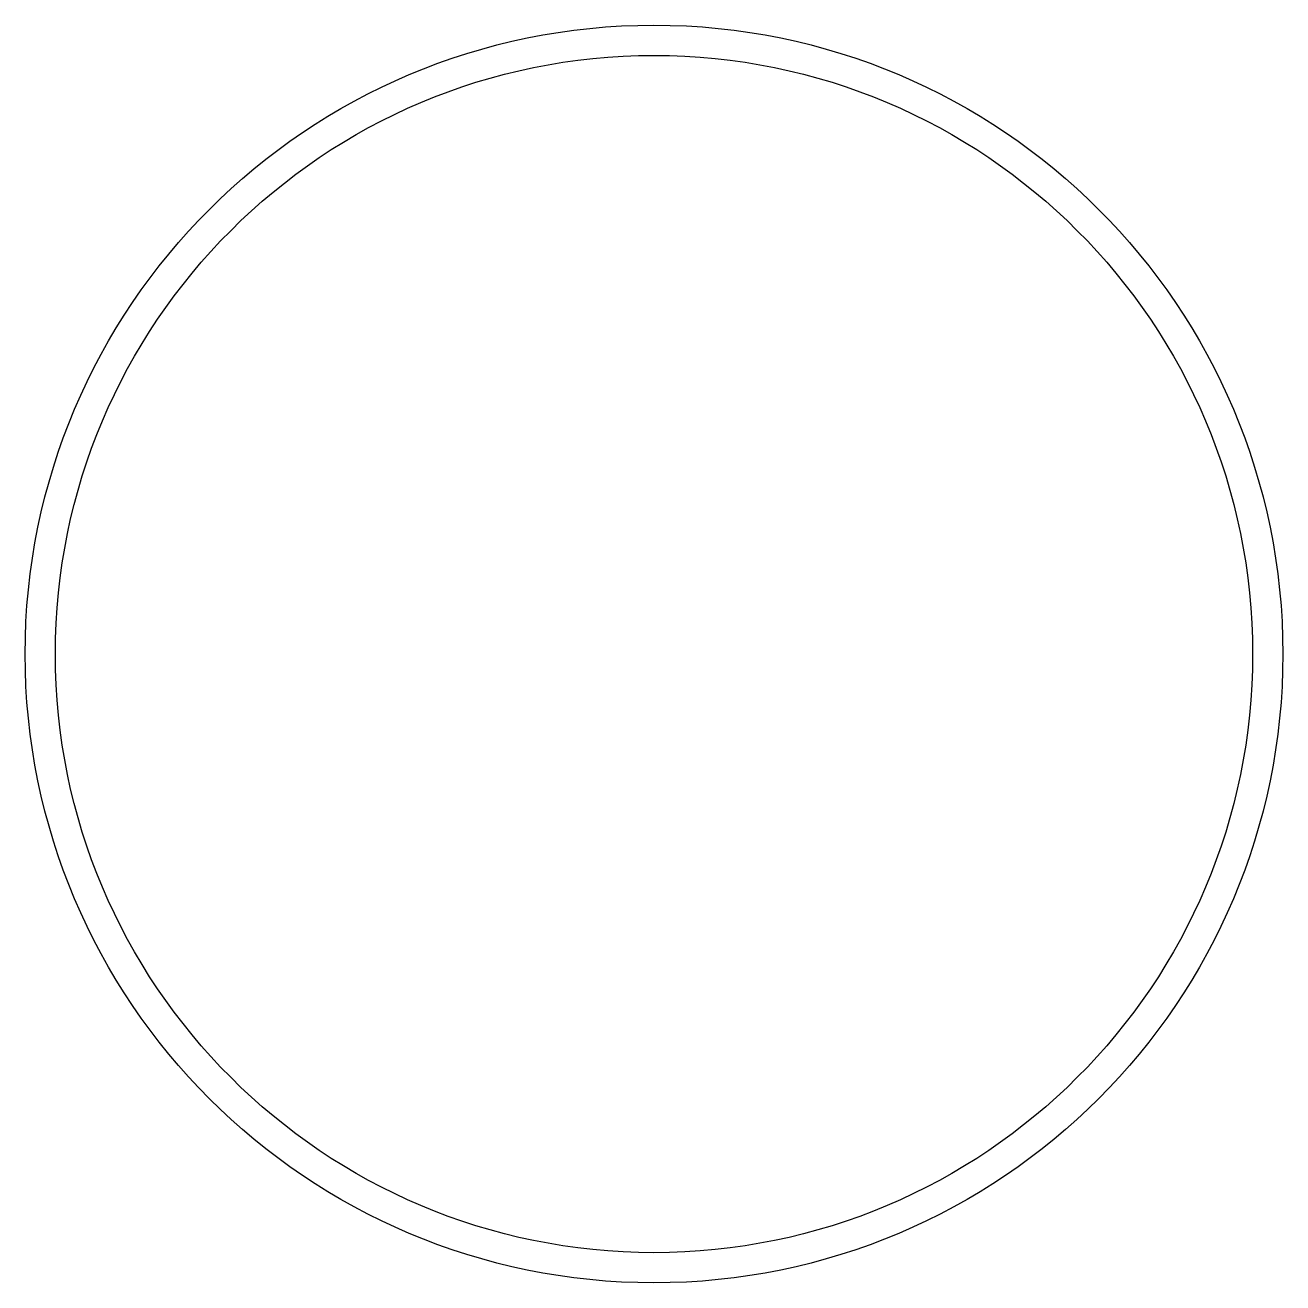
# Model space of a CAD drawing. Extents: x 369.2 to 419.2, y -77.5 to -27.5.
import ezdxf

# ---------------------------------------------------------------- set-up
doc = ezdxf.new("R2010")
doc.units = 0
doc.layers.get('0').update_dxf_attribs({"linetype": 'CONTINUOUS'})

msp = doc.modelspace()

# ---------------------------------------------------------------- linework, layer by layer
at = {"linetype": 'CONTINUOUS'}
for radius in [25, 23.8]:
    msp.add_circle((394.199, -52.535), radius, dxfattribs=at)

doc.saveas('drawing.dxf')
